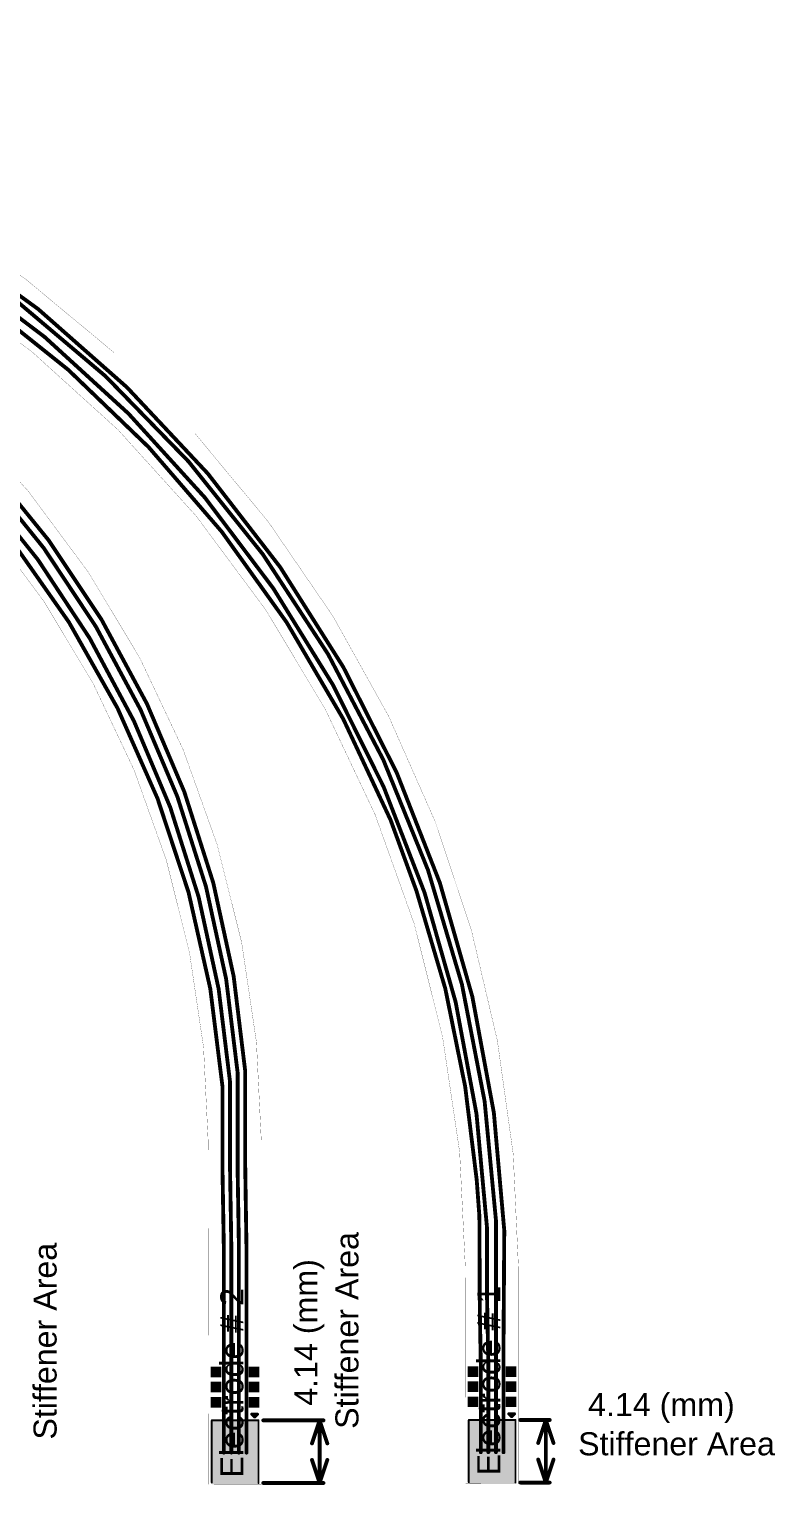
# Model space of a CAD drawing. Header units: millimetres. Extents: x 0 to 19.1, y 0 to 5.1.
# Drawn here: x 6.33 to 8.272, y 0.012 to 3.803 of the extents above; entities that cross this region are included whole.
import ezdxf

# ---------------------------------------------------------------- set-up
doc = ezdxf.new("R2010")
doc.units = ezdxf.units.MM
doc.header["$MEASUREMENT"] = 0
for name, color, linetype in [('BottomLayer', 5, 'Continuous'), ('BottomOverlay', 54, 'Continuous'), ('BottomPaste', 16, 'Continuous'), ('BottomSolder', 6, 'Continuous'), ('Mechanical1', 6, 'Continuous'), ('Mechanical2', 216, 'Continuous'), ('TopOverlay', 2, 'Continuous')]:
    doc.layers.add(name, color=color, linetype=linetype)
doc.styles.add('Arial', font='', dxfattribs={"height": 0.2})
doc.styles.get('Arial').set_extended_font_data('Arial')

# ---------------------------------------------------------------- blocks, each defined once
blk = doc.blocks.new('6_____R______P_____B_1')
at = {"layer": 'BottomLayer'}
for points in [[(-0.0433, -0.0787), (-0.0551, -0.0787), (-0.0551, 0.0787), (-0.0433, 0.0787)], [(-0.0236, -0.0787), (-0.0354, -0.0787), (-0.0354, 0.0787), (-0.0236, 0.0787)], [(-0.0039, -0.0787), (-0.0157, -0.0787), (-0.0157, 0.0787), (-0.0039, 0.0787)], [(0.0157, -0.0787), (0.0039, -0.0787), (0.0039, 0.0787), (0.0157, 0.0787)], [(0.0354, -0.0787), (0.0236, -0.0787), (0.0236, 0.0787), (0.0354, 0.0787)], [(0.0551, -0.0787), (0.0433, -0.0787), (0.0433, 0.0787), (0.0551, 0.0787)]]:
    blk.add_hatch(color=5, dxfattribs=at).paths.add_polyline_path(points)
at = {"layer": 'BottomPaste'}
for points in [[(-0.0433, -0.0787), (-0.0551, -0.0787), (-0.0551, 0.0787), (-0.0433, 0.0787)], [(-0.0236, -0.0787), (-0.0354, -0.0787), (-0.0354, 0.0787), (-0.0236, 0.0787)], [(-0.0039, -0.0787), (-0.0157, -0.0787), (-0.0157, 0.0787), (-0.0039, 0.0787)], [(0.0157, -0.0787), (0.0039, -0.0787), (0.0039, 0.0787), (0.0157, 0.0787)], [(0.0354, -0.0787), (0.0236, -0.0787), (0.0236, 0.0787), (0.0354, 0.0787)], [(0.0551, -0.0787), (0.0433, -0.0787), (0.0433, 0.0787), (0.0551, 0.0787)]]:
    blk.add_hatch(color=16, dxfattribs=at).paths.add_polyline_path(points)
at = {"layer": 'BottomSolder'}
for points in [[(-0.0393, -0.0827), (-0.0591, -0.0827), (-0.0591, 0.0827), (-0.0393, 0.0827)], [(-0.0196, -0.0827), (-0.0394, -0.0827), (-0.0394, 0.0827), (-0.0196, 0.0827)], [(0.0001, -0.0827), (-0.0197, -0.0827), (-0.0197, 0.0827), (0.0001, 0.0827)], [(0.0197, -0.0827), (-0.0001, -0.0827), (-0.0001, 0.0827), (0.0197, 0.0827)], [(0.0394, -0.0827), (0.0196, -0.0827), (0.0196, 0.0827), (0.0394, 0.0827)], [(0.0591, -0.0827), (0.0393, -0.0827), (0.0393, 0.0827), (0.0591, 0.0827)]]:
    blk.add_hatch(color=6, dxfattribs=at).paths.add_polyline_path(points)
at = {"layer": 'BottomOverlay'}
for points, const_width in [([(-0.0608, 0.084), (0.0608, 0.084)], 0.005), ([(-0.0608, -0.078), (-0.0608, 0.084)], 0.005), ([(0.0432, 0.1), (0.0582, 0.1)], 0.00787), ([(0.0432, 0.1), (0.0502, 0.093)], 0.00787), ([(0.0512, 0.093), (0.0582, 0.1)], 0.00787), ([(0.0608, -0.079), (0.0608, 0.084)], 0.005)]:
    blk.add_lwpolyline(points, dxfattribs=dict(at, const_width=const_width))
for points, const_width in [([(-0.062, 0.084, 1), (-0.0595, 0.084, 1)], 0.0025), ([(-0.062, 0.084, 1), (-0.0595, 0.084, 1)], 0.0025), ([(0.0412, 0.1, 1), (0.0452, 0.1, 1)], 0.00394), ([(0.0412, 0.1, 1), (0.0452, 0.1, 1)], 0.00394), ([(0.0482, 0.093, 1), (0.0522, 0.093, 1)], 0.00394), ([(0.0492, 0.093, 1), (0.0532, 0.093, 1)], 0.00394), ([(0.0562, 0.1, 1), (0.0602, 0.1, 1)], 0.00394), ([(0.0562, 0.1, 1), (0.0602, 0.1, 1)], 0.00394), ([(0.0595, 0.084, 1), (0.062, 0.084, 1)], 0.0025), ([(0.0595, 0.084, 1), (0.062, 0.084, 1)], 0.0025), ([(-0.062, -0.078, 1), (-0.0595, -0.078, 1)], 0.0025), ([(0.0595, -0.079, 1), (0.062, -0.079, 1)], 0.0025)]:
    blk.add_lwpolyline(points, format="xyb", close=True, dxfattribs=dict(at, const_width=const_width))
blk = doc.blocks.new('6_____R______P_____B_3')
at = {"layer": 'BottomLayer'}
for points in [[(-0.0433, -0.0787), (-0.0551, -0.0787), (-0.0551, 0.0787), (-0.0433, 0.0787)], [(-0.0236, -0.0787), (-0.0354, -0.0787), (-0.0354, 0.0787), (-0.0236, 0.0787)], [(-0.0039, -0.0787), (-0.0157, -0.0787), (-0.0157, 0.0787), (-0.0039, 0.0787)], [(0.0157, -0.0787), (0.0039, -0.0787), (0.0039, 0.0787), (0.0157, 0.0787)], [(0.0354, -0.0787), (0.0236, -0.0787), (0.0236, 0.0787), (0.0354, 0.0787)], [(0.0551, -0.0787), (0.0433, -0.0787), (0.0433, 0.0787), (0.0551, 0.0787)]]:
    blk.add_hatch(color=5, dxfattribs=at).paths.add_polyline_path(points)
at = {"layer": 'BottomPaste'}
for points in [[(-0.0433, -0.0787), (-0.0551, -0.0787), (-0.0551, 0.0787), (-0.0433, 0.0787)], [(-0.0236, -0.0787), (-0.0354, -0.0787), (-0.0354, 0.0787), (-0.0236, 0.0787)], [(-0.0039, -0.0787), (-0.0157, -0.0787), (-0.0157, 0.0787), (-0.0039, 0.0787)], [(0.0157, -0.0787), (0.0039, -0.0787), (0.0039, 0.0787), (0.0157, 0.0787)], [(0.0354, -0.0787), (0.0236, -0.0787), (0.0236, 0.0787), (0.0354, 0.0787)], [(0.0551, -0.0787), (0.0433, -0.0787), (0.0433, 0.0787), (0.0551, 0.0787)]]:
    blk.add_hatch(color=16, dxfattribs=at).paths.add_polyline_path(points)
at = {"layer": 'BottomSolder'}
for points in [[(-0.0393, -0.0827), (-0.0591, -0.0827), (-0.0591, 0.0827), (-0.0393, 0.0827)], [(-0.0196, -0.0827), (-0.0394, -0.0827), (-0.0394, 0.0827), (-0.0196, 0.0827)], [(0.0001, -0.0827), (-0.0197, -0.0827), (-0.0197, 0.0827), (0.0001, 0.0827)], [(0.0197, -0.0827), (-0.0001, -0.0827), (-0.0001, 0.0827), (0.0197, 0.0827)], [(0.0394, -0.0827), (0.0196, -0.0827), (0.0196, 0.0827), (0.0394, 0.0827)], [(0.0591, -0.0827), (0.0393, -0.0827), (0.0393, 0.0827), (0.0591, 0.0827)]]:
    blk.add_hatch(color=6, dxfattribs=at).paths.add_polyline_path(points)
at = {"layer": 'BottomOverlay'}
for points, const_width in [([(-0.0608, -0.078), (-0.0608, 0.084)], 0.005), ([(-0.0608, 0.084), (0.0608, 0.084)], 0.005), ([(0.0432, 0.1), (0.0502, 0.093)], 0.00787), ([(0.0432, 0.1), (0.0582, 0.1)], 0.00787), ([(0.0512, 0.093), (0.0582, 0.1)], 0.00787), ([(0.0608, -0.079), (0.0608, 0.084)], 0.005)]:
    blk.add_lwpolyline(points, dxfattribs=dict(at, const_width=const_width))
for points, const_width in [([(-0.062, 0.084, 1), (-0.0595, 0.084, 1)], 0.0025), ([(-0.062, 0.084, 1), (-0.0595, 0.084, 1)], 0.0025), ([(0.0412, 0.1, 1), (0.0452, 0.1, 1)], 0.00394), ([(0.0412, 0.1, 1), (0.0452, 0.1, 1)], 0.00394), ([(0.0482, 0.093, 1), (0.0522, 0.093, 1)], 0.00394), ([(0.0492, 0.093, 1), (0.0532, 0.093, 1)], 0.00394), ([(0.0562, 0.1, 1), (0.0602, 0.1, 1)], 0.00394), ([(0.0562, 0.1, 1), (0.0602, 0.1, 1)], 0.00394), ([(0.0595, 0.084, 1), (0.062, 0.084, 1)], 0.0025), ([(0.0595, 0.084, 1), (0.062, 0.084, 1)], 0.0025), ([(-0.062, -0.078, 1), (-0.0595, -0.078, 1)], 0.0025), ([(0.0595, -0.079, 1), (0.062, -0.079, 1)], 0.0025)]:
    blk.add_lwpolyline(points, format="xyb", close=True, dxfattribs=dict(at, const_width=const_width))

msp = doc.modelspace()

# ---------------------------------------------------------------- hatches: boundary and pattern name
at = {"layer": 'BottomLayer'}
for points in [[(6.8075, 0.2962), (6.8075, 0.3158), (6.8272, 0.3158), (6.8272, 0.2962)], [(6.9262, 0.3158), (6.9262, 0.2962), (6.9065, 0.2962), (6.9065, 0.3158)], [(7.4768, 0.2972), (7.4768, 0.3168), (7.4965, 0.3168), (7.4965, 0.2972)], [(7.5955, 0.3168), (7.5955, 0.2972), (7.5758, 0.2972), (7.5758, 0.3168)], [(6.8272, 0.2765), (6.8272, 0.2568), (6.8075, 0.2568), (6.8075, 0.2765)], [(6.9262, 0.2765), (6.9262, 0.2568), (6.9065, 0.2568), (6.9065, 0.2765)], [(7.4965, 0.2775), (7.4965, 0.2578), (7.4768, 0.2578), (7.4768, 0.2775)], [(7.5955, 0.2775), (7.5955, 0.2578), (7.5758, 0.2578), (7.5758, 0.2775)], [(6.8272, 0.2371), (6.8272, 0.2174), (6.8075, 0.2174), (6.8075, 0.2371)], [(6.9262, 0.2371), (6.9262, 0.2174), (6.9065, 0.2174), (6.9065, 0.2371)], [(7.4965, 0.2381), (7.4965, 0.2184), (7.4768, 0.2184), (7.4768, 0.2381)], [(7.5955, 0.2381), (7.5955, 0.2184), (7.5758, 0.2184), (7.5758, 0.2381)]]:
    msp.add_hatch(color=5, dxfattribs=at).paths.add_polyline_path(points)
at = {"layer": 'BottomPaste'}
for points in [[(6.8075, 0.2962), (6.8075, 0.3158), (6.8272, 0.3158), (6.8272, 0.2962)], [(6.9262, 0.3158), (6.9262, 0.2962), (6.9065, 0.2962), (6.9065, 0.3158)], [(7.4768, 0.2972), (7.4768, 0.3168), (7.4965, 0.3168), (7.4965, 0.2972)], [(7.5955, 0.3168), (7.5955, 0.2972), (7.5758, 0.2972), (7.5758, 0.3168)], [(6.8272, 0.2765), (6.8272, 0.2568), (6.8075, 0.2568), (6.8075, 0.2765)], [(6.9262, 0.2765), (6.9262, 0.2568), (6.9065, 0.2568), (6.9065, 0.2765)], [(7.4965, 0.2775), (7.4965, 0.2578), (7.4768, 0.2578), (7.4768, 0.2775)], [(7.5955, 0.2775), (7.5955, 0.2578), (7.5758, 0.2578), (7.5758, 0.2775)], [(6.8272, 0.2371), (6.8272, 0.2174), (6.8075, 0.2174), (6.8075, 0.2371)], [(6.9262, 0.2371), (6.9262, 0.2174), (6.9065, 0.2174), (6.9065, 0.2371)], [(7.4965, 0.2381), (7.4965, 0.2184), (7.4768, 0.2184), (7.4768, 0.2381)], [(7.5955, 0.2381), (7.5955, 0.2184), (7.5758, 0.2184), (7.5758, 0.2381)]]:
    msp.add_hatch(color=16, dxfattribs=at).paths.add_polyline_path(points)
at = {"layer": 'BottomSolder'}
for points in [[(6.8035, 0.2922), (6.8035, 0.3198), (6.8312, 0.3198), (6.8312, 0.2922)], [(6.9302, 0.3198), (6.9302, 0.2922), (6.9025, 0.2922), (6.9025, 0.3198)], [(7.4728, 0.2932), (7.4728, 0.3208), (7.5005, 0.3208), (7.5005, 0.2932)], [(7.5995, 0.3208), (7.5995, 0.2932), (7.5718, 0.2932), (7.5718, 0.3208)], [(6.8312, 0.2805), (6.8312, 0.2528), (6.8035, 0.2528), (6.8035, 0.2805)], [(6.9302, 0.2805), (6.9302, 0.2528), (6.9025, 0.2528), (6.9025, 0.2805)], [(7.5005, 0.2815), (7.5005, 0.2538), (7.4728, 0.2538), (7.4728, 0.2815)], [(7.5995, 0.2815), (7.5995, 0.2538), (7.5718, 0.2538), (7.5718, 0.2815)], [(6.8312, 0.2411), (6.8312, 0.2134), (6.8035, 0.2134), (6.8035, 0.2411)], [(6.9302, 0.2411), (6.9302, 0.2134), (6.9025, 0.2134), (6.9025, 0.2411)], [(7.5005, 0.2421), (7.5005, 0.2144), (7.4728, 0.2144), (7.4728, 0.2421)], [(7.5995, 0.2421), (7.5995, 0.2144), (7.5718, 0.2144), (7.5718, 0.2421)]]:
    msp.add_hatch(color=6, dxfattribs=at).paths.add_polyline_path(points)

# ---------------------------------------------------------------- linework, layer by layer
at = {"layer": 'BottomLayer', "const_width": 0.01}
for points in [[(4.2665, 3.7609, -0.407274), (7.546, 0.7022)], [(4.6671, 3.7672, -0.399477), (7.5657, 0.3662)], [(4.4736, 3.7403, -0.38679), (7.5226, 0.6839)], [(4.2979, 3.706, -0.306543), (7.2717, 1.7435)], [(4.24, 3.558, -0.391747), (6.8932, 1.0892)], [(4.259, 3.536, -0.388989), (6.8734, 1.0856)], [(4.26, 3.514, -0.386319), (6.8537, 1.0609)], [(4.2888, 3.4866, -0.383042), (6.834, 1.049)], [(6.8537, 1.0609, -0.01788), (6.8537, 1.0602)], [(6.8734, 1.0856, -0.017844), (6.8734, 1.0849)], [(6.8932, 1.0892, -0.017576), (6.8932, 1.0885)], [(6.834, 1.049, -0.017732), (6.834, 1.0483)], [(7.5657, 0.3657, -0.012476), (7.5657, 0.3662)]]:
    msp.add_lwpolyline(points, format="xyb", dxfattribs=at)
for points in [[(7.2717, 1.7435), (7.2717, 1.7435)], [(7.2717, 1.7435), (7.3389, 1.5593)], [(7.2717, 1.7435), (7.2717, 1.7435)], [(7.3391, 1.5587), (7.4139, 1.3054)], [(7.4141, 1.3046), (7.4659, 1.0494)], [(6.8537, 0.832), (6.8537, 1.0602)], [(6.8734, 0.832), (6.8734, 1.0849)], [(6.8932, 0.841), (6.8932, 1.0885)], [(6.834, 0.832), (6.834, 1.0483)], [(7.466, 1.0486), (7.496, 0.8062)], [(6.834, 0.832), (6.8374, 0.6326)], [(6.8537, 0.832), (6.857, 0.6326)], [(6.8734, 0.832), (6.8767, 0.6326)], [(6.8932, 0.841), (6.8964, 0.6326)], [(7.496, 0.8058), (7.503, 0.7113)], [(7.503, 0.7107), (7.504, 0.47)], [(7.5226, 0.6839), (7.5226, 0.6839)], [(7.5226, 0.6839), (7.5226, 0.6836)], [(7.5226, 0.6836), (7.5226, 0.514)], [(7.546, 0.097), (7.546, 0.7022)], [(6.8374, 0.096), (6.8374, 0.6326)], [(6.857, 0.096), (6.857, 0.6326)], [(6.8767, 0.096), (6.8767, 0.6326)], [(6.8964, 0.096), (6.8964, 0.6326)], [(7.5226, 0.514), (7.5263, 0.3267)], [(7.504, 0.47), (7.5066, 0.3267)], [(7.5657, 0.3662), (7.5657, 0.3662)], [(7.5657, 0.3657), (7.5657, 0.1707)], [(7.5066, 0.097), (7.5066, 0.3267)], [(7.5263, 0.097), (7.5263, 0.3267)], [(7.5657, 0.097), (7.5657, 0.1707)]]:
    msp.add_lwpolyline(points, dxfattribs=at)
at = {"layer": 'BottomLayer', "const_width": 0.005}
for points in [[(7.2692, 1.7435, 1), (7.2742, 1.7435, 1)], [(7.2692, 1.7435, 1), (7.2742, 1.7435, 1)], [(7.2692, 1.7435, 1), (7.2742, 1.7435, 1)], [(7.2692, 1.7435, 1), (7.2742, 1.7435, 1)], [(7.2692, 1.7435, 1), (7.2742, 1.7435, 1)], [(7.2692, 1.7435, 1), (7.2742, 1.7435, 1)], [(7.3364, 1.5593, 1), (7.3414, 1.5593, 1)], [(7.3366, 1.5587, 1), (7.3416, 1.5587, 1)], [(7.4114, 1.3054, 1), (7.4164, 1.3054, 1)], [(7.4116, 1.3046, 1), (7.4166, 1.3046, 1)], [(6.8512, 1.0609, 1), (6.8562, 1.0609, 1)], [(6.8512, 1.0609, 1), (6.8562, 1.0609, 1)], [(6.8512, 1.0602, 1), (6.8562, 1.0602, 1)], [(6.8512, 1.0602, 1), (6.8562, 1.0602, 1)], [(6.8709, 1.0856, 1), (6.8759, 1.0856, 1)], [(6.8709, 1.0856, 1), (6.8759, 1.0856, 1)], [(6.8709, 1.0849, 1), (6.8759, 1.0849, 1)], [(6.8709, 1.0849, 1), (6.8759, 1.0849, 1)], [(6.8907, 1.0892, 1), (6.8957, 1.0892, 1)], [(6.8907, 1.0892, 1), (6.8957, 1.0892, 1)], [(6.8907, 1.0885, 1), (6.8957, 1.0885, 1)], [(6.8907, 1.0885, 1), (6.8957, 1.0885, 1)], [(6.8315, 1.049, 1), (6.8365, 1.049, 1)], [(6.8315, 1.049, 1), (6.8365, 1.049, 1)], [(6.8315, 1.0483, 1), (6.8365, 1.0483, 1)], [(6.8315, 1.0483, 1), (6.8365, 1.0483, 1)], [(7.4634, 1.0494, 1), (7.4684, 1.0494, 1)], [(7.4635, 1.0486, 1), (7.4685, 1.0486, 1)], [(6.8315, 0.832, 1), (6.8365, 0.832, 1)], [(6.8315, 0.832, 1), (6.8365, 0.832, 1)], [(6.8512, 0.832, 1), (6.8562, 0.832, 1)], [(6.8512, 0.832, 1), (6.8562, 0.832, 1)], [(6.8709, 0.832, 1), (6.8759, 0.832, 1)], [(6.8709, 0.832, 1), (6.8759, 0.832, 1)], [(6.8907, 0.841, 1), (6.8957, 0.841, 1)], [(6.8907, 0.841, 1), (6.8957, 0.841, 1)], [(7.4935, 0.8062, 1), (7.4985, 0.8062, 1)], [(7.4935, 0.8058, 1), (7.4985, 0.8058, 1)], [(7.5005, 0.7113, 1), (7.5055, 0.7113, 1)], [(7.5005, 0.7107, 1), (7.5055, 0.7107, 1)], [(7.5201, 0.6839, 1), (7.5251, 0.6839, 1)], [(7.5201, 0.6839, 1), (7.5251, 0.6839, 1)], [(7.5201, 0.6839, 1), (7.5251, 0.6839, 1)], [(7.5201, 0.6839, 1), (7.5251, 0.6839, 1)], [(7.5201, 0.6836, 1), (7.5251, 0.6836, 1)], [(7.5201, 0.6836, 1), (7.5251, 0.6836, 1)], [(7.5435, 0.7022, 1), (7.5485, 0.7022, 1)], [(7.5435, 0.7022, 1), (7.5485, 0.7022, 1)], [(6.8349, 0.6326, 1), (6.8399, 0.6326, 1)], [(6.8349, 0.6326, 1), (6.8399, 0.6326, 1)], [(6.8545, 0.6326, 1), (6.8595, 0.6326, 1)], [(6.8545, 0.6326, 1), (6.8595, 0.6326, 1)], [(6.8742, 0.6326, 1), (6.8792, 0.6326, 1)], [(6.8742, 0.6326, 1), (6.8792, 0.6326, 1)], [(6.8939, 0.6326, 1), (6.8989, 0.6326, 1)], [(6.8939, 0.6326, 1), (6.8989, 0.6326, 1)], [(7.5201, 0.514, 1), (7.5251, 0.514, 1)], [(7.5201, 0.514, 1), (7.5251, 0.514, 1)], [(7.5015, 0.47, 1), (7.5065, 0.47, 1)], [(7.5015, 0.47, 1), (7.5065, 0.47, 1)], [(7.5632, 0.3662, 1), (7.5682, 0.3662, 1)], [(7.5632, 0.3662, 1), (7.5682, 0.3662, 1)], [(7.5632, 0.3662, 1), (7.5682, 0.3662, 1)], [(7.5632, 0.3662, 1), (7.5682, 0.3662, 1)], [(7.5632, 0.3657, 1), (7.5682, 0.3657, 1)], [(7.5632, 0.3657, 1), (7.5682, 0.3657, 1)], [(7.5041, 0.3267, 1), (7.5091, 0.3267, 1)], [(7.5041, 0.3267, 1), (7.5091, 0.3267, 1)], [(7.5238, 0.3267, 1), (7.5288, 0.3267, 1)], [(7.5238, 0.3267, 1), (7.5288, 0.3267, 1)], [(7.5632, 0.1707, 1), (7.5682, 0.1707, 1)], [(7.5632, 0.1707, 1), (7.5682, 0.1707, 1)], [(6.8349, 0.096, 1), (6.8399, 0.096, 1)], [(6.8545, 0.096, 1), (6.8595, 0.096, 1)], [(6.8742, 0.096, 1), (6.8792, 0.096, 1)], [(6.8939, 0.096, 1), (6.8989, 0.096, 1)], [(7.5041, 0.097, 1), (7.5091, 0.097, 1)], [(7.5238, 0.097, 1), (7.5288, 0.097, 1)], [(7.5435, 0.097, 1), (7.5485, 0.097, 1)], [(7.5632, 0.097, 1), (7.5682, 0.097, 1)]]:
    msp.add_lwpolyline(points, format="xyb", close=True, dxfattribs=at)
at = {"layer": 'Mechanical1', "const_width": 0.01}
for points in [[(6.9402, 0.18), (7.097, 0.18)], [(7.067, 0.12), (7.087, 0.18)], [(7.087, 0.18), (7.107, 0.12)], [(7.087, 0.0985), (7.087, 0.18)], [(7.6094, 0.181), (7.686, 0.181)], [(7.656, 0.121), (7.676, 0.181)], [(7.676, 0.181), (7.696, 0.121)], [(7.676, 0.0995), (7.676, 0.181)], [(7.067, 0.077), (7.087, 0.017)], [(7.087, 0.017), (7.087, 0.0985)], [(7.087, 0.017), (7.107, 0.077)], [(7.656, 0.078), (7.676, 0.018)], [(7.676, 0.018), (7.676, 0.0995)], [(7.676, 0.018), (7.696, 0.078)], [(6.9402, 0.017), (7.097, 0.017)], [(7.6094, 0.018), (7.686, 0.018)]]:
    msp.add_lwpolyline(points, dxfattribs=at)
at = {"layer": 'Mechanical1', "const_width": 0.005}
for points in [[(6.9377, 0.18, 1), (6.9427, 0.18, 1)], [(7.0845, 0.18, 1), (7.0895, 0.18, 1)], [(7.0845, 0.18, 1), (7.0895, 0.18, 1)], [(7.0845, 0.18, 1), (7.0895, 0.18, 1)], [(7.0945, 0.18, 1), (7.0995, 0.18, 1)], [(7.6069, 0.181, 1), (7.6119, 0.181, 1)], [(7.6735, 0.181, 1), (7.6785, 0.181, 1)], [(7.6735, 0.181, 1), (7.6785, 0.181, 1)], [(7.6735, 0.181, 1), (7.6785, 0.181, 1)], [(7.6835, 0.181, 1), (7.6885, 0.181, 1)], [(7.0645, 0.12, 1), (7.0695, 0.12, 1)], [(7.1045, 0.12, 1), (7.1095, 0.12, 1)], [(7.6535, 0.121, 1), (7.6585, 0.121, 1)], [(7.6935, 0.121, 1), (7.6985, 0.121, 1)], [(7.0645, 0.077, 1), (7.0695, 0.077, 1)], [(7.0845, 0.0985, 1), (7.0895, 0.0985, 1)], [(7.0845, 0.0985, 1), (7.0895, 0.0985, 1)], [(7.1045, 0.077, 1), (7.1095, 0.077, 1)], [(7.6535, 0.078, 1), (7.6585, 0.078, 1)], [(7.6735, 0.0995, 1), (7.6785, 0.0995, 1)], [(7.6735, 0.0995, 1), (7.6785, 0.0995, 1)], [(7.6935, 0.078, 1), (7.6985, 0.078, 1)], [(6.9377, 0.017, 1), (6.9427, 0.017, 1)], [(7.0845, 0.017, 1), (7.0895, 0.017, 1)], [(7.0845, 0.017, 1), (7.0895, 0.017, 1)], [(7.0845, 0.017, 1), (7.0895, 0.017, 1)], [(7.0945, 0.017, 1), (7.0995, 0.017, 1)], [(7.6069, 0.018, 1), (7.6119, 0.018, 1)], [(7.6735, 0.018, 1), (7.6785, 0.018, 1)], [(7.6735, 0.018, 1), (7.6785, 0.018, 1)], [(7.6735, 0.018, 1), (7.6785, 0.018, 1)], [(7.6835, 0.018, 1), (7.6885, 0.018, 1)]]:
    msp.add_lwpolyline(points, format="xyb", close=True, dxfattribs=at)
at = {"layer": 'Mechanical2', "const_width": 0.0005}
for points in [[(4.3776, 3.8028, -0.414216), (7.6048, 0.5756)], [(4.3776, 3.6645, -0.414201), (7.4665, 0.5756)], [(4.2595, 3.5784, -0.414213), (6.9353, 0.9026)], [(4.2595, 3.4401, -0.414211), (6.7969, 0.9026)]]:
    msp.add_lwpolyline(points, format="xyb", dxfattribs=at)
for points in [[(6.7969, 0.9026), (6.7985, 0.0136)], [(6.9353, 0.0138), (6.9353, 0.9026)], [(7.4665, 0.5756), (7.4674, 0.0149)], [(7.6048, 0.0152), (7.6048, 0.5756)], [(6.7985, 0.0136), (6.9353, 0.0138)], [(7.4674, 0.0149), (7.6048, 0.0152)]]:
    msp.add_lwpolyline(points, dxfattribs=at)
at = {"layer": 'Mechanical2', "const_width": 0.00025}
for points in [[(6.7968, 0.9026, 1), (6.7971, 0.9026, 1)], [(6.7968, 0.9026, 1), (6.7971, 0.9026, 1)], [(6.9352, 0.9026, 1), (6.9354, 0.9026, 1)], [(6.9352, 0.9026, 1), (6.9354, 0.9026, 1)], [(7.4663, 0.5756, 1), (7.4666, 0.5756, 1)], [(7.4663, 0.5756, 1), (7.4666, 0.5756, 1)], [(7.6047, 0.5756, 1), (7.6049, 0.5756, 1)], [(7.6047, 0.5756, 1), (7.6049, 0.5756, 1)], [(6.7984, 0.0136, 1), (6.7986, 0.0136, 1)], [(6.7984, 0.0136, 1), (6.7986, 0.0136, 1)], [(6.9352, 0.0138, 1), (6.9354, 0.0138, 1)], [(6.9352, 0.0138, 1), (6.9354, 0.0138, 1)], [(7.4673, 0.0149, 1), (7.4676, 0.0149, 1)], [(7.4673, 0.0149, 1), (7.4676, 0.0149, 1)], [(7.6047, 0.0152, 1), (7.6049, 0.0152, 1)], [(7.6047, 0.0152, 1), (7.6049, 0.0152, 1)]]:
    msp.add_lwpolyline(points, format="xyb", close=True, dxfattribs=at)

# ---------------------------------------------------------------- block references
for name, p in [('6_____R______P_____B_3', (6.8669, 0.096)), ('6_____R______P_____B_1', (7.5361, 0.097))]:
    msp.add_blockref(name, p)

# ---------------------------------------------------------------- texts
at = {"layer": 'Mechanical1', "style": 'Arial'}
for s, rotation, p in [('Stiffener Area', 90, (7.188, 0.158)), ('Stiffener Area', 90, (6.402, 0.13)), ('4.14 (mm)', 90, (7.081, 0.218)), ('4.14 (mm)', 360, (7.786, 0.191)), ('Stiffener Area', 360, (7.76, 0.089))]:
    msp.add_text(s, height=0.06, rotation=rotation, dxfattribs=at).set_placement(p)
at = {"layer": 'TopOverlay', "style": 'Arial'}
for s, p in [('Electrode # 2', (6.8883, 0.031)), ('Electrode # 1', (7.5573, 0.037))]:
    msp.add_text(s, height=0.06, rotation=90, dxfattribs=at).set_placement(p)

doc.saveas('drawing.dxf')
